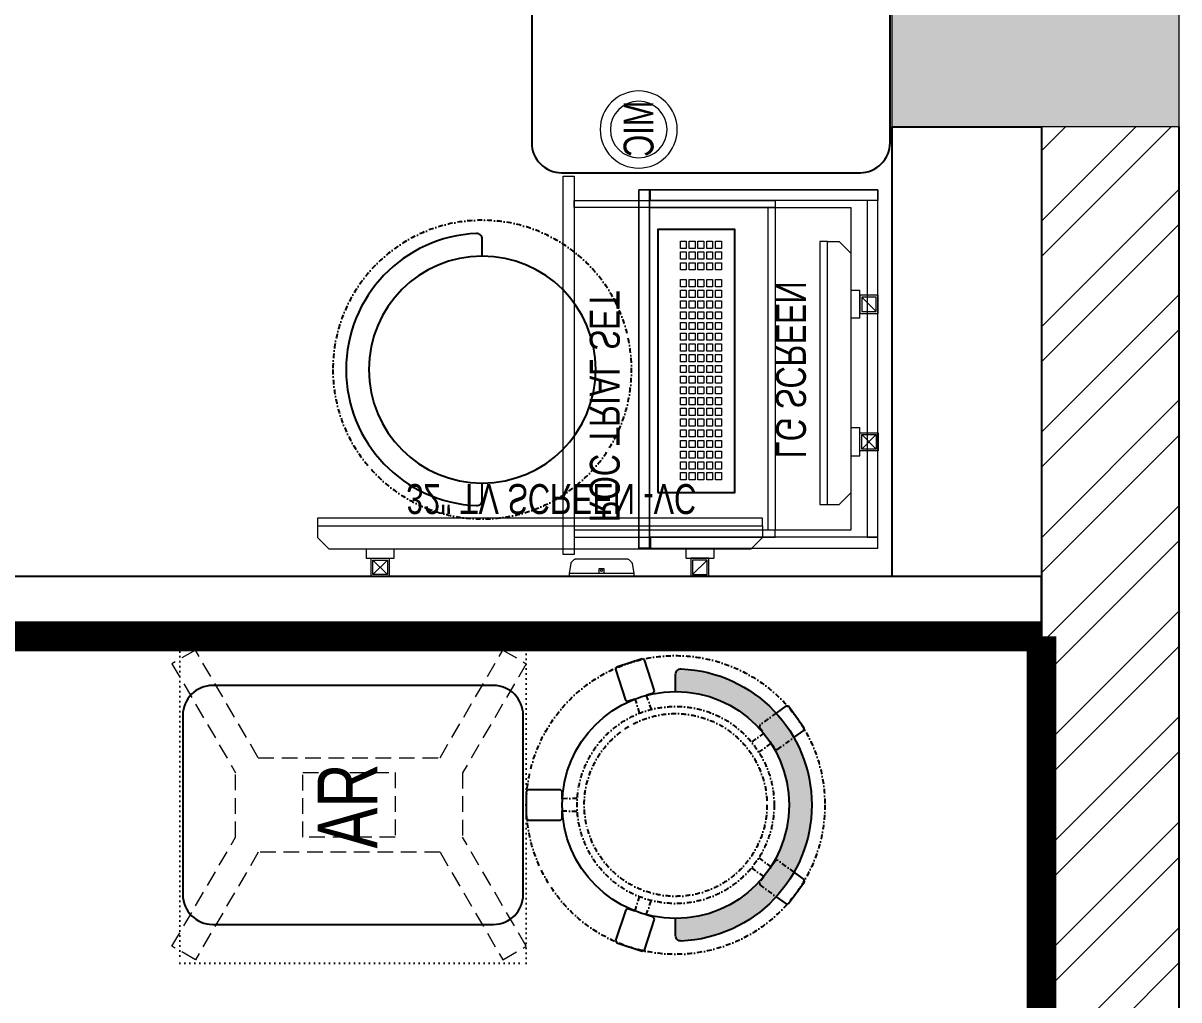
# Model space of a CAD drawing. Header units: feet. Extents: x 10235017 to 10242629, y -6289689 to -6273372.
# Drawn here: x 10240691 to 10242627, y -6279833 to -6278198 of the extents above; entities that cross this region are included whole.
import ezdxf

# ---------------------------------------------------------------- set-up
doc = ezdxf.new("R2010")
doc.units = ezdxf.units.FT
doc.header["$LTSCALE"] = 33
doc.header["$MEASUREMENT"] = 0
for name, pattern in [('ACAD_ISO03W100', [30, 12, -18]), ('DASHDOT2', [0.5, 0.25, -0.125, 0, -0.125]), ('DOT', [0.25, 0, -0.25]), ('HIDDEN', [9.524999999999995, 6.349999999999997, -3.174999999999998]), ('HIDDEN2', [4.7624999999999975, 3.174999999999998, -1.587499999999999])]:
    doc.linetypes.add(name, pattern=pattern)
for name, color, linetype, lineweight in [('A-COL', 243, 'Continuous', 9), ('column hatch', 5, 'Continuous', 0), ('Floor-Unit', 1, 'Continuous', 13), ('HATCH', 9, 'Continuous', 9), ('LENS-DIM', 252, 'Continuous', 5), ('LENS-FURNITURE', 13, 'Continuous', 9), ('LENS-PARTITION', 21, 'Continuous', 25), ('LENS-TEXT', 31, 'Continuous', 5), ('LENS_PARTITION', 21, 'Continuous', 25), ('LK-EQPMT', 3, 'Continuous', 18), ('LK-FF&E FLOOR', 1, 'Continuous', 9), ('LK-FLUTTED FINISH', 20, 'Continuous', 30), ('LK-MIRROR', 133, 'Continuous', 13), ('LN-ELEVATION-1', 81, 'Continuous', 25), ('LN-ELEVATION-2', 103, 'Continuous', 20), ('LN-ELEVATION-4', 145, 'Continuous', 13), ('LN-HATCH', 251, 'Continuous', 0), ('TV', 92, 'Continuous', 18)]:
    doc.layers.add(name, color=color, linetype=linetype, lineweight=lineweight)
doc.layers.add('A-WALL', color=1, linetype='Continuous')
doc.layers.add('PDF_Geometry', color=7, linetype='Continuous')
doc.styles.add('LK TXT', font='GILC____.TTF', dxfattribs={"height": 100})
doc.styles.get("Standard").update_dxf_attribs({"font": 'GILC____.TTF'})

# ---------------------------------------------------------------- blocks, each defined once
blk = doc.blocks.new('A$Cf3a22b66')
at = {"layer": 'column hatch'}
h = blk.add_hatch(color=8, dxfattribs=at)
h.dxf.hatch_style = 1
h.paths.add_polyline_path([(-6870, -1110.705891473219), (-7380, -1110.705891473219), (-7380, -1370.705891473219), (-6870, -1370.705891473219)])
h.paths.add_polyline_path([(230, -1100.705891473219), (-250, -1100.705891473219), (-250, -1360.705891473219), (230, -1360.705891473219)])
h.paths.add_polyline_path([(230, -5610.705891473219), (-250, -5610.705891473219), (-250, -5870.705891473218), (230, -5870.705891473218)])
h.paths.add_polyline_path([(-6870, -5600.705891473219), (-7380, -5600.705891473219), (-7380, -5860.705891473219), (-6870, -5860.705891473219)])
h.paths.add_polyline_path([(-6900, -10330.70589147322), (-7380, -10330.70589147322), (-7380, -10590.70589147322), (-6900, -10590.70589147322)])
h.paths.add_polyline_path([(230, -10330.70589147322), (-220, -10330.70589147322), (-220, -10590.70589147322), (-105, -10590.70589147322), (230, -10590.70589147322)])
at = {"layer": 'LN-HATCH'}
h = blk.add_hatch(dxfattribs=at)
h.set_pattern_fill('ANSI32', color=256, scale=333, angle=180)
h.set_pattern_definition([(225, (-10693725.944248, 5277201.331944765), (88.29995930067012, -88.29995930067015), []), (225, (-10693784.81088743, 5277201.331944765), (88.29995930067012, -88.29995930067015), [])])
h.paths.add_polyline_path([(230, -5870.705891473218), (0, -5870.705891473218), (0, -10330.70589147322), (230, -10330.70589147322)])
h.paths.add_polyline_path([(-7120, -9930.70589147322), (-7380, -9930.70589147322), (-7380, -10045.70589147415), (-7380, -10330.70589147322), (-7120, -10330.70589147322)])
h.paths.add_polyline_path([(-7120, -5860.705891473219), (-7380, -5860.705891473219), (-7380, -6260.705891473219), (-7120, -6260.705891473219)])
h.paths.add_polyline_path([(-7120, -1370.705891473219), (-7380, -1370.705891473219), (-7380, -5600.705891473219), (-7120, -5600.705891473219)])
h.paths.add_polyline_path([(230, -1360.705891473219), (0, -1360.705891473219), (0, -5610.705891473219), (230, -5610.705891473219)])
h.paths.add_polyline_path([(-3950, 3639.294108526782), (-3950, 3409.294108526781), (0, 3409.294108526781), (0, -1100.705891473219), (230, -1100.705891473219), (230, 3639.294108526782)])
h.paths.add_polyline_path([(-5170, 3409.294108526781), (-5170, 3639.294108526782), (-7380, 3639.294108526782), (-7380, -1110.705891473219), (-7120, -1110.705891473219), (-7120, 3409.294108526781)])
at = {"layer": 'A-COL'}
blk.add_lwpolyline([(230, -1100.705891473219), (230, -1360.705891473219), (-250, -1360.705891473219), (-250, -1100.705891473219)], close=True, dxfattribs=at)
at = {"layer": 'A-WALL'}
for p, q in [((0, -1360.705891473219), (0, -5610.705891473219)), ((230, -1360.705891473219), (230, -5610.705891473219))]:
    blk.add_line(p, q, dxfattribs=at)
blk = doc.blocks.new('A$C41066904')
at = {"layer": 'LENS-DIM', "color": 2}
blk.add_lwpolyline([(-480, 2230), (-480, 2490), (-230, 2490), (-230, 6740), (-480, 6740), (-480, 7000), (-230, 7000), (-230, 8487.380506354384), (-7350, 8487.380506354384), (-7350, 6990), (-7100, 6990), (-7100, 6730), (-7350, 6730), (-7350, 2500), (-7100, 2500), (-7100, 2240)], dxfattribs=at)
blk.add_blockref('A$Cf3a22b66', (-230, 8100.705891473218), dxfattribs=at)
blk = doc.blocks.new('AR')
at = {"layer": 'LN-ELEVATION-2', "linetype": 'DOT', "lineweight": 25}
blk.add_lwpolyline([(0, 13.41378593863919), (530, 13.41378593863919), (530, 593.4137859386392), (0, 593.4137859386392)], close=True, dxfattribs=at)
at = {"layer": 'LN-ELEVATION-2', "lineweight": 25}
blk.add_lwpolyline([(465, 68.22063546301797), (465, 538.2206354630179, 0.4142135623730951), (415, 588.2206354630177), (115, 588.2206354630177, 0.4142135623730951), (65, 538.2206354630179), (65, 68.22063546301797, 0.4142135623730951), (115, 18.22063546301797), (415, 18.22063546301797, 0.4142135623730951)], format="xyb", close=True, dxfattribs=at)
at = {"layer": 'LN-ELEVATION-4', "linetype": 'HIDDEN2', "ltscale": 0.25}
for points in [[(185.8456009030342, 448.8780772723258), (5.888936847448348, 554.0078910568263), (28.48512306064368, 593.350836840691), (211.0874861851335, 486.6754184374586)], [(344.154399111867, 448.8780772762837), (524.1110631600021, 554.0078910947777), (501.5148769393563, 593.3508368753828), (318.9125138223171, 486.6754184374586)], [(211.0874861851335, 486.6754184376913), (318.9125138223171, 486.6754184376913)], [(185.8456009030342, 144.472759603057), (185.8456009030342, 448.8780772723258)], [(344.154399111867, 448.8780772762837), (344.154399111867, 144.4727595990989)], [(185.8456009030342, 144.472759603057), (5.888936847448348, 39.34294581855647), (28.48512306064368, 3.46917659e-08), (211.0874861851335, 106.6754184379242)], [(344.154399111867, 144.4727595990989), (524.1110631600021, 39.34294578060508), (501.5148769393563, 0), (318.9125138223171, 106.6754184379242)], [(318.9125138223171, 106.6754184376914), (211.0874861851335, 106.6754184376914)]]:
    blk.add_lwpolyline(points, dxfattribs=at)
blk.add_lwpolyline([(210.8456009030342, 373.9866790841333), (319.154399111867, 373.9866790841333), (319.154399111867, 219.3641577917151), (210.8456009030342, 219.3641577917151)], close=True, dxfattribs=at)
blk = doc.blocks.new('DR STOOL')
at = {"layer": 'HATCH'}
h = blk.add_hatch(dxfattribs=at)
h.set_pattern_fill('ANSI36', color=250, angle=-90.00000000000001)
h.set_pattern_definition([(315, (-227.8099174643867, 917.3997257252777), (6.173926083235043, -1.683798022700468), [7.9375, -1.587499999999999, 0, -1.587499999999999])])
edge = h.paths.add_edge_path()
edge.add_line((-190.0000000041909, 4.511094e-10), (-218.6899174675346, 4.511094e-10))
edge.add_arc((-218.6899174670689, 9.120000000388245), 9.119999999940092, 177.6119845363388, 269.9999999996136, ccw=False)
edge.add_arc((-1.8626451e-09, 3.565219e-10), 228.000000002257, 2.3880154632688004, 177.6119845367313, ccw=False)
edge.add_arc((218.6899174633436, 9.120000000497384), 9.120000000051716, -90.00000000034493, 2.3880154629299, ccw=False)
edge.add_line((218.6899174633436, 4.511094e-10), (190, 4.511094e-10))
edge.add_arc((-1.8626451e-09, 4.511094e-10), 190.000000001979, -1.27e-14, 180)
at = {"layer": 'LN-ELEVATION-1', "color": 1, "ltscale": 100}
for p, q in [((-128.6221585394814, 215.4841044476634), (-165.2704676063731, 189.0243927398114)), ((-124.7228340068832, 214.8545704018979), (-128.6221585394814, 215.4841044476634)), ((-112.6981821293011, 198.1996966340157), (-124.7228340068832, 214.8545704018979)), ((124.7553772013634, 214.9803744515593), (112.5488144652918, 198.2845540212292)), ((128.7014972954057, 215.5933048763618), (124.7553772013634, 214.9803744515593)), ((128.7014972954057, 215.5933048763618), (124.7553772013634, 214.9803744515593)), ((165.1911288509145, 188.915192311113), (128.7014972954057, 215.5933048763618)), ((165.1911288509145, 188.915192311113), (128.7014972954057, 215.5933048763618)), ((-165.2704676063731, 189.0243927398114), (-165.9069543029182, 185.0820035930228)), ((-165.9069543029182, 185.0820035930228), (-153.8003208162263, 168.3135803133482)), ((153.6734594982117, 168.4294150282658), (165.7973639420234, 185.0121775862135)), ((165.7973639420234, 185.0121775862135), (165.1911288509145, 188.915192311113)), ((165.7973639420234, 185.0121775862135), (165.1911288509145, 188.915192311113)), ((-191.2928382232785, -35.45407700946089), (-242.9550312487409, -52.24013893969095)), ((-187.9259491492994, -37.1695928365807), (-191.2928382232785, -35.45407700946089)), ((-184.1424400564283, -48.81403796559607), (-187.9259491492994, -37.1695928365807)), ((188.0651108901948, -36.96233201187715), (184.0504167033359, -49.19388854173303)), ((191.3981811110861, -35.27656588272658), (188.0651108901948, -36.96233201187715)), ((243.0100176925771, -52.21682526778022), (191.3981811110861, -35.27656588272658)), ((-242.9550312487409, -52.24013893969095), (-244.7482102331705, -55.75945052818861)), ((-244.7482102331705, -55.75945052818861), (-230.7800458371639, -98.74904560100549)), ((230.715890809428, -98.7280946081737), (244.8123673382215, -55.78040257930116)), ((244.8123673382215, -55.78040257930116), (243.0100176925771, -52.21682526778022)), ((-173.8639617776498, -80.4479453730819), (-177.8421125086024, -68.2044548037811)), ((177.6922140880488, -68.56540505095472), (173.8739495249465, -80.1985000452405)), ((-227.2218665438704, -100.5620286722478), (-175.5596735184081, -83.7759667420105)), ((-175.5596735184081, -83.7759667420105), (-173.8639617776498, -80.4479453730819)), ((173.8739495249465, -80.1985000452405), (175.5794035866856, -83.5704969359358)), ((175.5794035866856, -83.5704969359358), (227.1912401677109, -100.5107563209894)), ((-230.7800458371639, -98.74904560100549), (-227.2218665438704, -100.5620286722478)), ((227.1912401677109, -100.5107563209894), (230.715890809428, -98.7280946081737)), ((-22.72193054761737, -190.2142363802995), (-25.39390889601782, -192.886214728569)), ((-25.39390889601782, -192.886214728569), (-25.39390889601782, -247.2070584567482)), ((-10.47823652112856, -190.2142363802995), (-22.72193054761737, -190.2142363802995)), ((22.78362171910703, -190.2142363802995), (9.910054048988968, -190.2142363802995)), ((25.42475448176265, -192.8553691428751), (22.78362171910703, -190.2142363802995)), ((25.42475448176265, -247.1762128710543), (25.42475448176265, -192.8553691428751)), ((-25.39390889601782, -247.2070584567482), (-22.60096735274419, -250)), ((-22.60096735274419, -250), (22.60096735274419, -250)), ((22.60096735274419, -250), (25.42475448176265, -247.1762128710543))]:
    blk.add_line(p, q, dxfattribs=at)
at = {"layer": 'LN-ELEVATION-1', "linetype": 'DASHDOT2'}
for p, q in [((-92.92521573789418, 170.8129362839827), (-112.6981821293011, 198.1996966340157)), ((112.5488144652918, 198.2845540212292), (92.69529851106927, 171.1294289919315)), ((-153.8003208162263, 168.3135803133482), (-134.1093360339291, 141.0403694751003)), ((-103.4542870586738, 159.9154408004979), (-93.52748446213081, 167.0824927485227)), ((-88.15393704269081, 139.4771787207864), (-103.4542870586738, 159.9154408004979)), ((-93.52748446213081, 167.0824927485227), (-92.92521573789418, 170.8129362839827)), ((103.6608748426661, 159.8406005539291), (88.19885099539533, 139.4487815762331)), ((92.69529851106927, 171.1294289919315), (93.26858203159645, 167.4385604566923)), ((93.26858203159645, 167.4385604566923), (103.6608748426661, 159.8406005539291)), ((133.7372852512635, 141.1612321265929), (153.6734594982117, 168.4294150282658)), ((-134.1093360339291, 141.0403694751003), (-130.4219571123831, 140.4450534014686)), ((-130.4219571123831, 140.4450534014686), (-119.9844727469608, 147.9808124662595)), ((-119.9844727469608, 147.9808124662595), (-105.3687285655178, 126.9741353208374)), ((105.4096150295809, 126.94019481352), (120.1194891873747, 147.8074627162714)), ((120.1194891873747, 147.8074627162714), (130.0033113472163, 140.5812532722048)), ((130.0033113472163, 140.5812532722048), (133.7372852512635, 141.1612321265929)), ((-159.954806596972, -40.49024384317454), (-184.1424400564283, -48.81403796559607)), ((184.0504167033359, -49.19388854173303), (159.8786162491887, -40.79004861696012)), ((-177.8421125086024, -68.2044548037811), (-153.4148110738024, -60.73628028803068)), ((153.3006618716754, -61.02382378749462), (177.6922140880488, -68.56540505095472)), ((-10.92024635523557, -164.6382343793375), (-10.47823652112856, -190.2142363802995)), ((9.910054048988968, -190.2142363802995), (10.35584833659231, -164.674698740353))]:
    blk.add_line(p, q, dxfattribs=at)
at = {"layer": 'LN-ELEVATION-1', "color": 1, "ltscale": 100}
blk.add_lwpolyline([(-190.0000000023283, 0), (-218.6899174656719, 0, -0.4264743413925903), (-227.8019973598421, 9.5, -0.959166304662544), (227.8019973593764, 9.5, -0.4264743413925903), (218.6899174647406, 0), (190.0000000013969, 0)], format="xyb", dxfattribs=at)
at = {"layer": 'LN-ELEVATION-1', "linetype": 'DASHDOT2'}
for radius in [250, 165, 153]:
    blk.add_circle((0, 0), radius, dxfattribs=at)
at = {"layer": 'LN-ELEVATION-1', "color": 1, "ltscale": 100}
blk.add_circle((0, 0), 190, dxfattribs=at)
blk = doc.blocks.new('MOROTISED TABLE-TRIAL SET 950x600')
at = {"layer": 'PDF_Geometry', "lineweight": 25}
blk.add_lwpolyline([(415.5923622683621, 2.18279e-11), (550.0003704861738, 2.18279e-11, 0.4142524001247118), (599.9958994225599, 50.00260162355697), (599.9958994225599, 899.9973678589085, 0.4142518501714829), (550.0003704861738, 950.0000000000218), (50.00260613718999, 950.0000000000218, 0.4142929195148918), (4.605390131e-07, 899.9973678589085), (4.605390131e-07, 50.00260162355697, 0.414163635492108), (50.00260613718999, 2.18279e-11), (415.5923622683621, 2.18279e-11)], format="xyb", dxfattribs=at)
blk = doc.blocks.new('TRIAL SET ROC')
at = {"layer": 'LENS-DIM', "ltscale": 0.5}
for points in [[(-400.3652351796627, -364.3162249757442), (-430.3652351796626, -364.3162249757442)], [(169.6347648203373, -364.3162249757442), (139.6347648203373, -364.3162249757442)]]:
    blk.add_lwpolyline(points, dxfattribs=at)
at = {"layer": 'LENS-FURNITURE'}
blk.add_lwpolyline([(-430.3652351796626, 18), (169.6347648203373, 18), (169.6347648203373, -382.3162249757443), (-430.3652351796626, -382.3162249757443)], close=True, dxfattribs=at)
at = {"layer": 'LENS-FURNITURE', "color": 146}
for points in [[(-412.3652351796627, -153.6065521437457), (-400.3652351796627, -153.6065521437457), (-400.3652351796628, -490.6065521437458), (-412.3652351796627, -490.6065521437458)], [(139.6347648203373, -153.6065521437458), (-400.3652351796627, -153.6065521437457), (-400.3652351796627, -165.6065521437457), (139.6347648203373, -165.6065521437458)], [(151.6347648203373, -153.6065521437458), (139.6347648203373, -153.6065521437458), (139.6347648203372, -490.6065521437458), (151.6347648203373, -490.6065521437458)], [(192.1347648203373, -490.6065521437458), (-440.8652351796627, -490.6065521437458), (-440.8652351796627, -508.6065521437458), (192.1347648203373, -508.6065521437458)]]:
    blk.add_lwpolyline(points, close=True, dxfattribs=at)
at = {"layer": 'LN-ELEVATION-2'}
for points in [[(-430.3652351796626, 18), (-412.3652351796627, 18), (-412.3652351796627, -362.3162249757442), (-430.3652351796626, -362.3162249757442)], [(-412.3652351796627, 18), (151.6347648203373, 18), (151.6347648203373, 0), (-412.3652351796627, 0)], [(169.6347648203373, 18), (151.6347648203373, 18), (151.6347648203373, -362.3162249757442), (169.6347648203373, -362.3162249757442)], [(169.6347648203373, -364.3162249757442), (-430.3652351796626, -364.3162249757442), (-430.3652351796626, -382.3162249757443), (169.6347648203373, -382.3162249757443)], [(169.6347648203373, -382.3162249757443), (-430.3652351796626, -382.3162249757443), (-430.3652351796626, -364.3162249757442), (169.6347648203373, -364.3162249757442)]]:
    blk.add_lwpolyline(points, close=True, dxfattribs=at)
at = {"layer": 'LN-ELEVATION-2', "linetype": 'HIDDEN', "ltscale": 100}
blk.add_lwpolyline([(-400.3652351796627, -364.3162249757442), (139.6347648203373, -364.3162249757442), (139.6347648203373, -27.35909500904381), (-400.3652351796627, -27.35909500904381)], close=True, dxfattribs=at)
at = {"insert": (-386.8645105547048, -414.1468168679739), "char_height": 50, "attachment_point": 1}
blk.add_mtext_dynamic_manual_height_columns('ROC TRIAL SET', width=625.228464345434, gutter_width=500, heights=[0], dxfattribs=at)
blk = doc.blocks.new('*U23')
at = {"layer": 'LK-EQPMT', "ltscale": 12}
blk.add_lwpolyline([(5.986879315214991, 4.914598100478997), (-5.986879315214991, 4.914598100478997), (-5.986879315214991, -4.914598100478997), (5.986879315214991, -4.914598100478997)], close=True, dxfattribs=at)
blk = doc.blocks.new('*U24')
at = {"color": 0, "linetype": 'ByBlock', "lineweight": -2}
for p in [(0, 0), (17.96063794564497, 0), (35.92127589128995, 0), (53.88191383693492, 0), (71.8425517825799, 0), (89.80318972822487, 0), (107.7638276738698, 0), (125.7244656195148, 0), (143.6851035651598, 0), (161.6457415108048, 0), (179.6063794564497, 0), (197.5670174020947, 0), (215.5276553477397, 0), (233.4882932933847, 0), (251.4489312390296, 0), (269.4095691846746, 0), (287.3702071303196, 0), (305.3308450759646, 0), (323.2914830216096, 0), (-9e-16, -14.74379430143699), (17.96063794564497, -14.74379430143699), (35.92127589128995, -14.74379430143699), (53.88191383693492, -14.74379430143699), (71.8425517825799, -14.74379430143699), (89.80318972822487, -14.74379430143699), (107.7638276738698, -14.74379430143699), (125.7244656195148, -14.74379430143699), (143.6851035651598, -14.74379430143699), (161.6457415108048, -14.74379430143699), (179.6063794564497, -14.74379430143699), (197.5670174020947, -14.74379430143699), (215.5276553477397, -14.74379430143699), (233.4882932933847, -14.74379430143699), (251.4489312390296, -14.74379430143699), (269.4095691846746, -14.74379430143699), (287.3702071303196, -14.74379430143699), (305.3308450759646, -14.74379430143699), (323.2914830216096, -14.74379430143699), (-1.8e-15, -29.48758860287398), (17.96063794564497, -29.48758860287398), (35.92127589128995, -29.48758860287398), (53.88191383693492, -29.48758860287398), (71.8425517825799, -29.48758860287398), (89.80318972822487, -29.48758860287398), (107.7638276738698, -29.48758860287398), (125.7244656195148, -29.48758860287398), (143.6851035651598, -29.48758860287398), (161.6457415108048, -29.48758860287398), (179.6063794564497, -29.48758860287398), (197.5670174020947, -29.48758860287398), (215.5276553477397, -29.48758860287398), (233.4882932933847, -29.48758860287398), (251.4489312390296, -29.48758860287398), (269.4095691846746, -29.48758860287398), (287.3702071303196, -29.48758860287398), (305.3308450759646, -29.48758860287398), (323.2914830216096, -29.48758860287398), (-2.7e-15, -44.23138290431096), (-3.6e-15, -58.97517720574795), (17.96063794564497, -44.23138290431096), (17.96063794564497, -58.97517720574795), (35.92127589128995, -44.23138290431096), (35.92127589128994, -58.97517720574795), (53.88191383693492, -44.23138290431096), (53.88191383693492, -58.97517720574795), (71.8425517825799, -44.23138290431096), (71.8425517825799, -58.97517720574795), (89.80318972822487, -44.23138290431096), (89.80318972822487, -58.97517720574795), (107.7638276738698, -44.23138290431096), (107.7638276738698, -58.97517720574795), (125.7244656195148, -44.23138290431096), (125.7244656195148, -58.97517720574795), (143.6851035651598, -44.23138290431096), (143.6851035651598, -58.97517720574795), (161.6457415108048, -44.23138290431096), (161.6457415108048, -58.97517720574795), (179.6063794564497, -44.23138290431096), (179.6063794564497, -58.97517720574795), (197.5670174020947, -44.23138290431096), (197.5670174020947, -58.97517720574795), (215.5276553477397, -44.23138290431096), (215.5276553477397, -58.97517720574795), (233.4882932933847, -44.23138290431096), (233.4882932933847, -58.97517720574795), (251.4489312390296, -44.23138290431096), (251.4489312390296, -58.97517720574795), (269.4095691846746, -44.23138290431096), (269.4095691846746, -58.97517720574795), (287.3702071303196, -44.23138290431096), (287.3702071303196, -58.97517720574795), (305.3308450759646, -44.23138290431096), (305.3308450759646, -58.97517720574795), (323.2914830216096, -44.23138290431096), (323.2914830216096, -58.97517720574795)]:
    blk.add_blockref('*U23', p, dxfattribs=at)
blk = doc.blocks.new('*U21')
at = {"layer": 'LK-EQPMT', "ltscale": 12}
blk.add_lwpolyline([(5.986879315214991, 4.914598100478997), (-5.986879315214991, 4.914598100478997), (-5.986879315214991, -4.914598100478997), (5.986879315214991, -4.914598100478997)], close=True, dxfattribs=at)
blk = doc.blocks.new('*U22')
at = {"color": 0, "linetype": 'ByBlock', "lineweight": -2}
for p in [(0, 0), (17.96063794564497, 0), (35.92127589128995, 0), (-9e-16, -14.74379430143699), (17.96063794564497, -14.74379430143699), (35.92127589128995, -14.74379430143699), (-1.8e-15, -29.48758860287398), (17.96063794564497, -29.48758860287398), (35.92127589128995, -29.48758860287398), (-2.7e-15, -44.23138290431096), (-3.6e-15, -58.97517720574795), (17.96063794564497, -44.23138290431096), (17.96063794564497, -58.97517720574795), (35.92127589128995, -44.23138290431096), (35.92127589128994, -58.97517720574795)]:
    blk.add_blockref('*U21', p, dxfattribs=at)
blk = doc.blocks.new('*U17')
at = {"ltscale": 12}
blk.add_lwpolyline([(8.040144996717572, 2.91038e-11), (8.040144996717572, 129.0940371821052), (448.0401449967176, 129.0940371821052), (448.0401449967176, 2.91038e-11)], close=True, dxfattribs=at)
for name, p in [('*U24', (35.16895717114949, 101.6202952143818)), ('*U22', (386.6121428576974, 101.6202952143818))]:
    blk.add_blockref(name, p)
blk = doc.blocks.new('CLINIC SCREEN')
at = {"layer": 'TV'}
for p, q in [((-103.1090284836336, 42.85441964946222), (-127.4114311772946, 18.55201695591665)), ((-127.4114311772946, 42.85441964946222), (-103.1090284836336, 18.55201695591665)), ((102.7052824410566, 42.85441964946222), (127.007685134602, 18.55201695591665))]:
    blk.add_line(p, q, dxfattribs=at)
at = {"layer": 'TV', "ltscale": 12}
for p, q in [((-220.0000000000082, -19.41163062257681), (-200.5883693773149, 0)), ((200.5883693773149, 0), (-200.5883693773149, 0)), ((-138.5315413423604, 0), (-138.5315413423604, 15.514207008644)), ((-138.5315413423604, 15.514207008644), (-91.98892031613741, 15.514207008644)), ((-91.98892031613741, 15.514207008644), (-91.98892031613741, 0)), ((91.98892031610741, 15.514207008644), (91.98892031610741, 0)), ((91.98892031610741, 15.514207008644), (138.5315413423595, 15.514207008644)), ((138.5315413423595, 0), (138.5315413423595, 15.514207008644)), ((219.9999999999918, -19.41163062257681), (200.5883693773149, 0)), ((-220.0000000000082, -38.82326124538668), (-220.0000000000082, -19.41163062257681)), ((219.9999999999918, -38.82326124538668), (219.9999999999918, -19.41163062257681))]:
    blk.add_line(p, q, dxfattribs=at)
at = {"layer": 'TV'}
for points in [[(-130.4492315140169, 15.51421661919448), (-100.0712281470269, 15.51421661919448), (-100.0712281470269, 45.89221998606814), (-130.4492315140169, 45.89221998606814)], [(-127.4114311772946, 18.55201695591665), (-103.1090284836336, 18.55201695591665), (-103.1090284836336, 42.85441964946222), (-127.4114311772946, 42.85441964946222)], [(130.0454854713243, 15.51421661919448), (99.66748210433435, 15.51421661919448), (99.66748210433435, 45.89221998606814), (130.0454854713243, 45.89221998606814)], [(127.007685134602, 18.55201695591665), (102.7052824410566, 18.55201695591665), (102.7052824410566, 42.85441964946222), (127.007685134602, 42.85441964946222)]]:
    blk.add_lwpolyline(points, close=True, dxfattribs=at)
at = {"layer": 'TV', "ltscale": 12}
blk.add_lwpolyline([(-220.0000000000082, -51.71278328332107), (-220.0000000000082, -38.82326124538668), (219.9999999999918, -38.82326124538668), (219.9999999999918, -51.71278328332107)], close=True, dxfattribs=at)
at = {"layer": 'Floor-Unit', "color": 0, "ltscale": 2, "insert": (5.199680584678389, -100.4085774972336), "char_height": 50, "attachment_point": 5}
blk.add_mtext_dynamic_manual_height_columns('LG SCREEN', width=466.4796511627907, gutter_width=12.5, heights=[0], dxfattribs=at)
blk = doc.blocks.new('MIC')
at = {"layer": 'LK-EQPMT', "ltscale": 12}
for radius in [64.54701859105262, 47.40596281792385]:
    blk.add_circle((234.5401449967176, 64.54701859102352), radius, dxfattribs=at)
at = {"layer": 'LK-EQPMT', "ltscale": 12, "insert": (233.2398255821317, 64.46170233917655), "char_height": 50, "attachment_point": 5}
blk.add_mtext_dynamic_manual_height_columns('MIC', width=466.4796511627907, gutter_width=12.5, heights=[0], dxfattribs=at)
blk = doc.blocks.new('DOCTOR STOOL')
at = {"layer": 'LN-ELEVATION-1', "ltscale": 100}
blk.add_lwpolyline([(228, 37.80991746066138), (228, 9.119999997317787, -0.4264743413925903), (218.5, 0.0079201031476259, -0.959166304662544), (218.5, 455.611914822366, -0.4264743413925903), (228, 446.4998349279631), (228, 417.8099174646193)], format="xyb", dxfattribs=at)
at = {"layer": 'LN-ELEVATION-1', "linetype": 'DASHDOT2'}
blk.add_circle((228, 227.8099174629897), 250, dxfattribs=at)
at = {"layer": 'LN-ELEVATION-1', "ltscale": 100}
blk.add_circle((228, 227.8099174629897), 190, dxfattribs=at)
blk = doc.blocks.new('32INCH VC FOR CLINIC')
at = {"layer": 'LK-EQPMT'}
for p, q in [((116.8909715171903, 152.5672029328125), (92.58856882341206, 128.264800239267)), ((92.58856882341206, 152.5672029328125), (116.8909715171903, 128.264800239267)), ((627.7052824404091, 152.5672029328125), (652.0076851341872, 128.264800239267))]:
    blk.add_line(p, q, dxfattribs=at)
at = {"layer": 'LK-EQPMT', "ltscale": 12}
for p, q in [((81.46845865808427, 109.7127832833503), (81.46845865808427, 125.2269902919943)), ((81.46845865808427, 125.2269902919943), (128.0110796838999, 125.2269902919943)), ((128.0110796838999, 125.2269902919943), (128.0110796838999, 109.7127832833503)), ((616.9889203161001, 125.2269902919943), (616.9889203161001, 109.7127832833503)), ((616.9889203161001, 125.2269902919943), (663.5315413419156, 125.2269902919943)), ((663.5315413419156, 109.7127832833503), (663.5315413419156, 125.2269902919943)), ((0, 90.30115266077335), (19.41163062304258, 109.7127832833503)), ((725.5883693769574, 109.7127832833503), (19.41163062304258, 109.7127832833503)), ((745, 90.30115266077335), (725.5883693769574, 109.7127832833503)), ((0, 70.88952203796362), (0, 90.30115266077335)), ((745, 70.88952203796362), (745, 90.30115266077335))]:
    blk.add_line(p, q, dxfattribs=at)
at = {"layer": 'LK-EQPMT'}
for points in [[(89.55076848529278, 125.2269999025447), (119.9287718534469, 125.2269999025447), (119.9287718534469, 155.6050032694184), (89.55076848529278, 155.6050032694184)], [(655.0454854704439, 125.2269999025447), (624.6674821041522, 125.2269999025447), (624.6674821041522, 155.6050032694184), (655.0454854704439, 155.6050032694184)], [(92.58856882341206, 128.264800239267), (116.8909715171903, 128.264800239267), (116.8909715171903, 152.5672029328125), (92.58856882341206, 152.5672029328125)], [(652.0076851341872, 128.264800239267), (627.7052824404091, 128.264800239267), (627.7052824404091, 152.5672029328125), (652.0076851341872, 152.5672029328125)]]:
    blk.add_lwpolyline(points, close=True, dxfattribs=at)
at = {"layer": 'LK-EQPMT', "ltscale": 12}
blk.add_lwpolyline([(0, 58.0000000000291), (0, 70.88952203796362), (745, 70.88952203796362), (745, 58.0000000000291)], close=True, dxfattribs=at)
at = {"layer": 'LENS-TEXT', "color": 0, "ltscale": 2, "insert": (391.1996805854142, 25.6359011628374), "char_height": 50, "attachment_point": 5}
blk.add_mtext_dynamic_manual_height_columns('32" TV SCREEN -VC', width=466.4796511627907, gutter_width=12.5, heights=[0], dxfattribs=at)
blk = doc.blocks.new('A$C142a10c7')
at = {"color": 7, "linetype": 'Continuous', "lineweight": 0}
for p, q in [((3.047999931871892, 22.33083283420032), (0, 4.995333221678919)), ((8.657166473163912, 28.42683269794409), (3.619499919097869, 23.38916614387804)), ((99.82199776880444, 28.42683269794409), (104.8596643228705, 23.38916614387804)), ((105.4311643100964, 22.33083283420032), (108.4791642419683, 4.995333221678919)), ((0, 4.995333221678919), (0, 0)), ((50.73649886595085, 4.995333221678919), (57.74266537601749, 4.995333221678919)), ((58.22949869846925, 4.995333221678919), (62.99199859201909, 4.995333221678919)), ((108.4791642419683, 4.995333221678919), (108.4791642419683, 0))]:
    blk.add_line(p, q, dxfattribs=at)
for points in [[(10.05416644193853, 29.01949935136364), (10.09649977432564, 29.01949935136364), (10.22349977148697, 29.01949935136364), (10.45633309961607, 29.01949935136364), (10.75266642632584, 29.01949935136364), (11.13366641780983, 29.01949935136364), (11.57816640787447, 29.01949935136364), (12.1284997289069, 29.01949935136364), (12.76349971471354, 29.01949935136364), (13.46199969910086, 29.01949935136364), (14.24516634826238, 29.01949935136364), (15.11299966219812, 29.01949935136364), (16.02316630852098, 29.01949935136364), (17.03916628581161, 29.01949935136364), (18.09749959548936, 29.01949935136364), (19.24049956994131, 29.01949935136364), (20.44699954297394, 29.01949935136364), (21.69583284839367, 29.01949935136364), (23.00816615239408, 29.01949935136364), (24.38399945497514, 29.01949935136364), (25.80216608994331, 29.01949935136364), (27.28383272349213, 29.01949935136364), (28.78666602323452, 29.01949935136364), (30.33183265536403, 29.01949935136364), (31.94049928607419, 29.01949935136364), (33.54916591678435, 29.01949935136364), (35.20016587988163, 29.01949935136364), (36.87233250917246, 29.01949935136364), (38.58683247085041, 29.01949935136364), (40.28016576633478, 29.01949935136364), (42.01583239420627, 29.01949935136364), (43.75149902207777, 29.01949935136364), (45.48716564994927, 29.01949935136364), (62.99199859201909, 29.01949935136364), (64.72766521989058, 29.01949935136364), (66.46333184776206, 29.01949935136364), (68.19899847563357, 29.01949935136364), (69.89233177111794, 29.01949935136364), (71.60683173279588, 29.01949935136364), (73.27899836208672, 29.01949935136364), (74.92999832518399, 29.01949935136364), (76.53866495589415, 29.01949935136364), (78.14733158660434, 29.01949935136364), (79.69249821873382, 29.01949935136364), (81.19533151847622, 29.01949935136364), (82.67699815202504, 29.01949935136364), (84.09516478699321, 29.01949935136364), (85.4709980895743, 29.01949935136364), (86.78333139357468, 29.01949935136364), (88.03216469899442, 29.01949935136364), (89.23866467202706, 29.01949935136364), (90.381664646479, 29.01949935136364), (91.43999795615674, 29.01949935136364), (92.45599793344736, 29.01949935136364), (93.36616457977024, 29.01949935136364), (94.23399789370598, 29.01949935136364), (95.0171645428675, 29.01949935136364), (95.7156645272548, 29.01949935136364), (96.35066451306145, 29.01949935136364), (96.90099783409389, 29.01949935136364), (97.34549782415854, 29.01949935136364), (97.72649781564252, 29.01949935136364), (98.0228311423523, 29.01949935136364), (98.25566447048139, 29.01949935136364), (98.38266446764273, 29.01949935136364), (98.42499780002984, 29.01949935136364)], [(0, 4.995333221678919), (0.0423333323871091, 4.995333221678919), (0.1693333295484436, 4.995333221678919), (0.3598333252904311, 4.995333221678919), (0.6561666520002021, 4.995333221678919), (1.015999977290633, 4.995333221678919), (1.460499967355282, 4.995333221678919), (1.98966662219415, 4.995333221678919), (2.603499941807243, 4.995333221678919), (3.280833260000996, 4.995333221678919), (4.042833242968967, 4.995333221678919), (4.868333224517606, 4.995333221678919), (5.778499870840462, 4.995333221678919), (6.752166515743979, 4.995333221678919), (7.810499825421722, 4.995333221678919), (8.911166467486574, 4.995333221678919), (10.09649977432564, 4.995333221678919), (11.34533307974537, 4.995333221678919), (12.65766638374577, 4.995333221678919), (14.01233302013327, 4.995333221678919), (15.43049965510145, 4.995333221678919), (16.91216628865029, 4.995333221678919), (18.43616625458623, 4.995333221678919), (20.02366621910284, 4.995333221678919), (21.632332849813, 4.995333221678919), (23.30449947910383, 4.995333221678919), (25.01899944078178, 4.995333221678919), (26.75466606865327, 4.995333221678919), (28.53266602891187, 4.995333221678919), (30.33183265536403, 4.995333221678919), (32.1733326142033, 4.995333221678919), (34.03599923923613, 4.995333221678919), (35.89866586426894, 4.995333221678919), (37.80366582168888, 4.995333221678919), (39.70866577910881, 4.995333221678919), (41.63483240272229, 4.995333221678919), (43.56099902633578, 4.995333221678919), (45.48716564994927, 4.995333221678919)], [(0, 4.995333221678919), (0.0423333323871091, 4.995333221678919), (0.1693333295484436, 4.995333221678919), (0.3598333252904311, 4.995333221678919), (0.6561666520002021, 4.995333221678919), (1.015999977290633, 4.995333221678919), (1.460499967355282, 4.995333221678919), (1.98966662219415, 4.995333221678919), (2.603499941807243, 4.995333221678919), (3.280833260000996, 4.995333221678919), (4.042833242968967, 4.995333221678919), (4.868333224517606, 4.995333221678919), (5.778499870840462, 4.995333221678919), (6.752166515743979, 4.995333221678919), (7.810499825421722, 4.995333221678919), (8.911166467486574, 4.995333221678919), (10.09649977432564, 4.995333221678919), (11.34533307974537, 4.995333221678919), (12.65766638374577, 4.995333221678919), (14.01233302013327, 4.995333221678919), (15.43049965510145, 4.995333221678919), (16.91216628865029, 4.995333221678919), (18.43616625458623, 4.995333221678919), (20.02366621910284, 4.995333221678919), (21.632332849813, 4.995333221678919), (23.30449947910383, 4.995333221678919), (25.01899944078178, 4.995333221678919), (26.75466606865327, 4.995333221678919), (28.53266602891187, 4.995333221678919), (30.33183265536403, 4.995333221678919), (32.1733326142033, 4.995333221678919), (34.03599923923613, 4.995333221678919), (35.89866586426894, 4.995333221678919), (37.80366582168888, 4.995333221678919), (39.70866577910881, 4.995333221678919), (41.63483240272229, 4.995333221678919), (43.56099902633578, 4.995333221678919), (45.48716564994927, 4.995333221678919), (50.2496655434991, 4.995333221678919)], [(0, 0), (0.0423333323871091, 0), (0.1693333295484436, 0), (0.3598333252904311, 0), (0.6561666520002021, 0), (1.015999977290633, 0), (1.460499967355282, 0), (1.98966662219415, 0), (2.603499941807243, 0), (3.280833260000996, 0), (4.042833242968967, 0), (4.868333224517606, 0), (5.778499870840462, 0), (6.752166515743979, 0), (7.810499825421722, 0), (8.911166467486574, 0), (10.09649977432564, 0), (11.34533307974537, 0), (12.65766638374577, 0), (14.01233302013327, 0), (15.43049965510145, 0), (16.91216628865029, 0), (18.43616625458623, 0), (20.02366621910284, 0), (21.632332849813, 0), (23.30449947910383, 0), (25.01899944078178, 0), (26.75466606865327, 0), (28.53266602891187, 0), (30.33183265536403, 0), (32.1733326142033, 0), (34.03599923923613, 0), (35.89866586426894, 0), (37.80366582168888, 0), (39.70866577910881, 0), (41.63483240272229, 0), (43.56099902633578, 0), (45.48716564994927, 0)], [(45.48716564994927, 4.995333221678919), (62.99199859201909, 4.995333221678919), (64.91816521563257, 4.995333221678919), (66.84433183924605, 4.995333221678919), (68.77049846285954, 4.995333221678919), (70.67549842027947, 4.995333221678919), (72.5804983776994, 4.995333221678919), (74.44316500273223, 4.995333221678919), (76.30583162776506, 4.995333221678919), (78.14733158660434, 4.995333221678919), (79.94649821305649, 4.995333221678919), (81.72449817331508, 4.995333221678919), (83.46016480118658, 4.995333221678919), (85.17466476286452, 4.995333221678919), (86.84683139215537, 4.995333221678919), (88.45549802286553, 4.995333221678919), (90.04299798738214, 4.995333221678919), (91.56699795331807, 4.995333221678919), (93.04866458686692, 4.995333221678919), (94.4668312218351, 4.995333221678919), (95.82149785822259, 4.995333221678919), (97.13383116222298, 4.995333221678919), (98.38266446764273, 4.995333221678919), (99.5679977744818, 4.995333221678919), (100.6686644165466, 4.995333221678919), (101.7269977262243, 4.995333221678919), (102.7006643711279, 4.995333221678919), (103.6108310174507, 4.995333221678919), (104.4363309989994, 4.995333221678919), (105.1983309819673, 4.995333221678919), (105.8756643001611, 4.995333221678919), (106.4894976197742, 4.995333221678919), (107.0186642746131, 4.995333221678919), (107.4631642646777, 4.995333221678919), (107.8229975899681, 4.995333221678919), (108.1193309166779, 4.995333221678919), (108.3098309124199, 4.995333221678919), (108.4368309095812, 4.995333221678919), (108.4791642419683, 4.995333221678919)], [(45.48716564994927, 0), (62.99199859201909, 0), (64.91816521563257, 0), (66.84433183924605, 0), (68.77049846285954, 0), (70.67549842027947, 0), (72.5804983776994, 0), (74.44316500273223, 0), (76.30583162776506, 0), (78.14733158660434, 0), (79.94649821305649, 0), (81.72449817331508, 0), (83.46016480118658, 0), (85.17466476286452, 0), (86.84683139215537, 0), (88.45549802286553, 0), (90.04299798738214, 0), (91.56699795331807, 0), (93.04866458686692, 0), (94.4668312218351, 0), (95.82149785822259, 0), (97.13383116222298, 0), (98.38266446764273, 0), (99.5679977744818, 0), (100.6686644165466, 0), (101.7269977262243, 0), (102.7006643711279, 0), (103.6108310174507, 0), (104.4363309989994, 0), (105.1983309819673, 0), (105.8756643001611, 0), (106.4894976197742, 0), (107.0186642746131, 0), (107.4631642646777, 0), (107.8229975899681, 0), (108.1193309166779, 0), (108.3098309124199, 0), (108.4368309095812, 0), (108.4791642419683, 0)], [(58.22949869846925, 4.995333221678919), (58.22949869846925, 13.41966636671372), (50.2496655434991, 13.41966636671372), (50.2496655434991, 4.995333221678919)], [(62.99199859201909, 4.995333221678919), (64.91816521563257, 4.995333221678919), (66.84433183924605, 4.995333221678919), (68.77049846285954, 4.995333221678919), (70.67549842027947, 4.995333221678919), (72.5804983776994, 4.995333221678919), (74.44316500273223, 4.995333221678919), (76.30583162776506, 4.995333221678919), (78.14733158660434, 4.995333221678919), (79.94649821305649, 4.995333221678919), (81.72449817331508, 4.995333221678919), (83.46016480118658, 4.995333221678919), (85.17466476286452, 4.995333221678919), (86.84683139215537, 4.995333221678919), (88.45549802286553, 4.995333221678919), (90.04299798738214, 4.995333221678919), (91.56699795331807, 4.995333221678919), (93.04866458686692, 4.995333221678919), (94.4668312218351, 4.995333221678919), (95.82149785822259, 4.995333221678919), (97.13383116222298, 4.995333221678919), (98.38266446764273, 4.995333221678919), (99.5679977744818, 4.995333221678919), (100.6686644165466, 4.995333221678919), (101.7269977262243, 4.995333221678919), (102.7006643711279, 4.995333221678919), (103.6108310174507, 4.995333221678919), (104.4363309989994, 4.995333221678919), (105.1983309819673, 4.995333221678919), (105.8756643001611, 4.995333221678919), (106.4894976197742, 4.995333221678919), (107.0186642746131, 4.995333221678919), (107.4631642646777, 4.995333221678919), (107.8229975899681, 4.995333221678919), (108.1193309166779, 4.995333221678919), (108.3098309124199, 4.995333221678919), (108.4368309095812, 4.995333221678919), (108.4791642419683, 4.995333221678919)]]:
    blk.add_lwpolyline(points, dxfattribs=at)
for points in [[(3.612689210610753, 23.39598487170761), (3.322405640680948, 23.10570304499018), (3.128467363796033, 22.73313422348767), (3.057197043441803, 22.32884624035006)], [(10.06474977503531, 29.0195082958673), (9.534248061902773, 29.01950835296251), (9.025474408031627, 28.80876747177743), (8.650353053681108, 28.43364611742689)], [(99.84997135140063, 28.4336396143467), (99.47485173405786, 28.80875931243392), (98.96608043430564, 29.01949935136364), (98.43558113312662, 29.01949935136364)], [(105.4431330886528, 22.32884034557731), (105.3718640768058, 22.7331280061459), (105.1779269661667, 23.10569700574098), (104.8876444085468, 23.39597956336084)], [(54.23958212098417, 11.62049974026158), (53.35698509290597, 11.62049974026158), (52.64149882337079, 10.90501347072637), (52.64149882337079, 10.02241644264819)], [(52.64149882337079, 10.02241644264819), (52.64149882337079, 9.139819414570013), (53.35698509290597, 8.424333145034808), (54.23958212098417, 8.424333145034808)], [(55.83766541859755, 10.02241644264819), (55.83766541859755, 10.90501347072637), (55.12217914906238, 11.62049974026158), (54.23958212098417, 11.62049974026158)], [(54.23958212098417, 8.424333145034808), (55.12217914906238, 8.424333145034808), (55.83766541859755, 9.139819414570013), (55.83766541859755, 10.02241644264819)]]:
    blk.add_open_spline(points, degree=3, dxfattribs=at)

msp = doc.modelspace()

# ---------------------------------------------------------------- linework, layer by layer
at = {"layer": 'LENS-PARTITION'}
for points in [[(10242146.71248706, -6278371.813481975), (10242396.71248706, -6278371.813481975), (10242396.71248706, -6279124.432975621), (10242146.71248706, -6279124.432975621)], [(10240546.71248706, -6279224.897727058), (10242396.71248706, -6279224.742809912), (10242396.71248706, -6279124.432975621), (10240546.71248706, -6279124.587892766)]]:
    msp.add_lwpolyline(points, close=True, dxfattribs=at)
at = {"layer": 'LK-FLUTTED FINISH', "linetype": 'ACAD_ISO03W100', "ltscale": 0.05, "const_width": 50}
msp.add_lwpolyline([(10242396.71248706, -6279224.742809912), (10235526.71248706, -6279224.742809912)], dxfattribs=at)
at = {"layer": 'LK-MIRROR', "linetype": 'ACAD_ISO03W100', "ltscale": 0.05, "const_width": 50}
msp.add_lwpolyline([(10242396.71248706, -6279921.813481976), (10242396.71248706, -6279224.742809912)], dxfattribs=at)

# ---------------------------------------------------------------- block references
at = {"xscale": -1}
for name, p, rotation in [('MIC', (10241786.70550795, -6278141.724833226), 90), ('TRIAL SET ROC', (10242104.47471434, -6278646.639957363), 270), ('*U17', (10241754.20164472, -6278991.859521532), 270), ('32INCH VC FOR CLINIC', (10241184.57092274, -6278968.919433156), 180)]:
    msp.add_blockref(name, p, dxfattribs=dict(at, rotation=rotation))
msp.add_blockref('A$C142a10c7', (10241714.05247476, -6279124.524436416), dxfattribs=at)
at = {"layer": 'LENS-FURNITURE', "rotation": 180}
msp.add_blockref('MOROTISED TABLE-TRIAL SET 950x600', (10242142.97494112, -6277498.493074713), dxfattribs=at)
at = {"layer": 'LENS-FURNITURE', "xscale": -1, "rotation": 180}
msp.add_blockref('DOCTOR STOOL', (10241232.16110872, -6278550.339683191), dxfattribs=at)
at = {"layer": 'LENS-PARTITION'}
msp.add_blockref('A$C41066904', (10242626.71248706, -6285111.813481975), dxfattribs=at)
at = {"layer": 'LENS_PARTITION', "xscale": -1, "rotation": 270}
msp.add_blockref('CLINIC SCREEN', (10242077.11561933, -6278783.807924741), dxfattribs=at)
at = {"layer": 'LK-FF&E FLOOR', "rotation": 270}
for name, p in [('AR', (10240940.58621406, -6279242.107590504)), ('DR STOOL', (10241784, -6279507.107590505))]:
    msp.add_blockref(name, p, dxfattribs=at)

# ---------------------------------------------------------------- texts
at = {"layer": 'LENS-TEXT', "color": 0, "linetype": 'Continuous', "ltscale": 3, "insert": (10241234.51555594, -6279508.76462741), "char_height": 100, "attachment_point": 5, "rotation": 90, "style": 'LK TXT'}
msp.add_mtext_dynamic_manual_height_columns('AR', width=237.4408088319178, gutter_width=12.5, heights=[0], dxfattribs=at)

doc.saveas('drawing.dxf')
